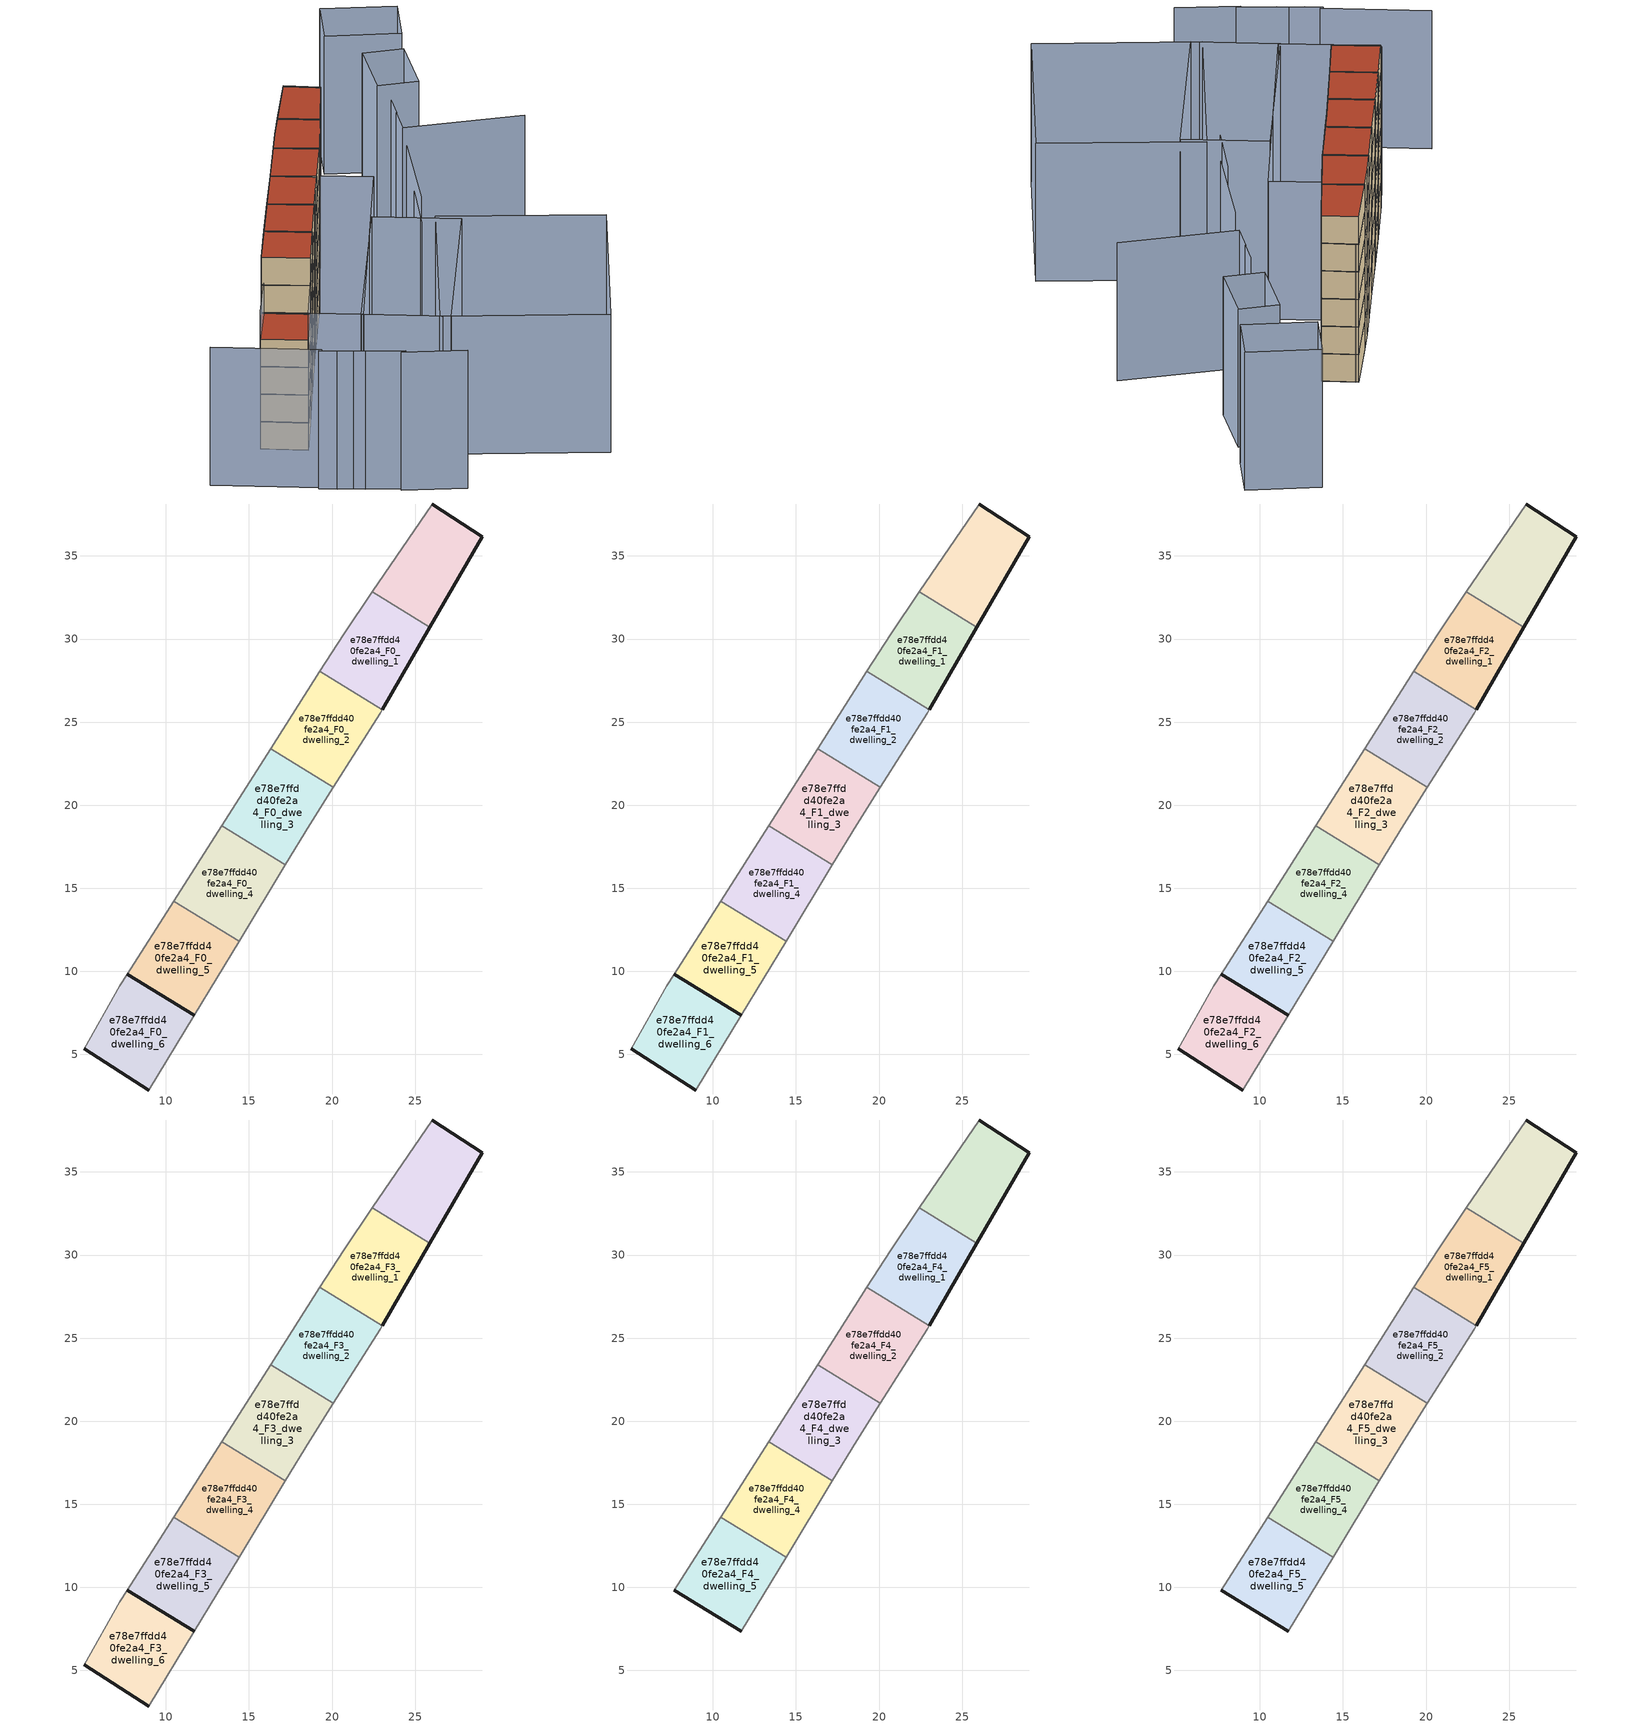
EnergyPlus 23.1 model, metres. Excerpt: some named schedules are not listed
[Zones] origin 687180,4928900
e78e7ffdd40fe2a4_F0_dwelling_0
 floor ground (EU_floor_Construction): 25.89,30.7 29.05,36.16 26.02,38.13 22.42,32.83 z0
 wall outside (EU_wall_Construction): 26.02,38.13 29.05,36.16 25.89,30.7 z0:3
 wall adiabatic (EU_wall_Construction): 22.42,32.83 26.02,38.13 z0:3
 wall to e78e7ffdd40fe2a4_F0_dwelling_1 (EU_wall_Construction): 25.89,30.7 22.42,32.83 z0:3
e78e7ffdd40fe2a4_F0_dwelling_1
 floor ground (EU_floor_Construction): 23.02,25.74 25.89,30.7 22.42,32.83 20.69,30.3 19.26,28.05 z0
 wall outside (EU_wall_Construction): 25.89,30.7 23.02,25.74 z0:3
 wall adiabatic (EU_wall_Construction): 19.26,28.05 20.69,30.3 22.42,32.83 z0:3
 wall to e78e7ffdd40fe2a4_F0_dwelling_2 (EU_wall_Construction): 23.02,25.74 19.26,28.05 z0:3
e78e7ffdd40fe2a4_F0_dwelling_2
 floor ground (EU_floor_Construction): 20.07,21.07 22.9,25.54 23.02,25.74 19.26,28.05 16.3,23.39 z0
 wall adiabatic (EU_wall_Construction): 16.3,23.39 19.26,28.05 / 23.02,25.74 22.9,25.54 20.07,21.07 z0:3
 wall to e78e7ffdd40fe2a4_F0_dwelling_3 (EU_wall_Construction): 20.07,21.07 16.3,23.39 z0:3
e78e7ffdd40fe2a4_F0_dwelling_3
 floor ground (EU_floor_Construction): 18.65,18.83 20.07,21.07 16.3,23.39 13.35,18.76 17.19,16.4 z0
 wall adiabatic (EU_wall_Construction): 13.35,18.76 16.3,23.39 / 20.07,21.07 18.65,18.83 17.19,16.4 z0:3
 wall to e78e7ffdd40fe2a4_F0_dwelling_4 (EU_wall_Construction): 17.19,16.4 13.35,18.76 z0:3
e78e7ffdd40fe2a4_F0_dwelling_4
 floor ground (EU_floor_Construction): 14.41,11.82 17.19,16.4 13.35,18.76 10.47,14.23 z0
 wall adiabatic (EU_wall_Construction): 17.19,16.4 14.41,11.82 / 10.47,14.23 13.35,18.76 z0:3
 wall to e78e7ffdd40fe2a4_F0_dwelling_5 (EU_wall_Construction): 14.4,11.82 10.47,14.23 z0:3
e78e7ffdd40fe2a4_F0_dwelling_5
 floor ground (EU_floor_Construction): 11.69,7.34 14.41,11.82 10.47,14.23 7.67,9.82 z0
 wall outside (EU_wall_Construction): 11.69,7.34 7.67,9.82 z0:3
 wall adiabatic (EU_wall_Construction): 14.41,11.82 11.69,7.34 / 7.67,9.82 10.47,14.23 z0:3
e78e7ffdd40fe2a4_F0_dwelling_6
 floor ground (EU_floor_Construction): 8.97,2.86 11.69,7.34 7.67,9.82 7.23,9.14 5.07,5.34 z0
 wall outside (EU_wall_Construction): 8.97,2.86 5.07,5.34 / 7.67,9.82 11.69,7.34 z0:3
 wall adiabatic (EU_wall_Construction): 11.69,7.34 8.97,2.86 / 5.07,5.34 7.23,9.14 7.67,9.82 z0:3
e78e7ffdd40fe2a4_F1_dwelling_0
 floor to e78e7ffdd40fe2a4_F0_dwelling_0 (EU_floor_Construction): 25.89,30.7 29.05,36.16 26.02,38.13 22.42,32.83 z3
 wall outside (EU_wall_Construction): 26.02,38.13 29.05,36.16 25.89,30.7 z3:6
 wall adiabatic (EU_wall_Construction): 22.42,32.83 26.02,38.13 z3:6
 wall to e78e7ffdd40fe2a4_F1_dwelling_1 (EU_wall_Construction): 25.89,30.7 22.42,32.83 z3:6
e78e7ffdd40fe2a4_F1_dwelling_1
 floor to e78e7ffdd40fe2a4_F0_dwelling_1 (EU_floor_Construction): 23.02,25.74 25.89,30.7 22.42,32.83 20.69,30.3 19.26,28.05 z3
 wall outside (EU_wall_Construction): 25.89,30.7 23.02,25.74 z3:6
 wall adiabatic (EU_wall_Construction): 19.26,28.05 20.69,30.3 22.42,32.83 z3:6
 wall to e78e7ffdd40fe2a4_F1_dwelling_2 (EU_wall_Construction): 23.02,25.74 19.26,28.05 z3:6
e78e7ffdd40fe2a4_F1_dwelling_2
 floor to e78e7ffdd40fe2a4_F0_dwelling_2 (EU_floor_Construction): 20.07,21.07 22.9,25.54 23.02,25.74 19.26,28.05 16.3,23.39 z3
 wall adiabatic (EU_wall_Construction): 16.3,23.39 19.26,28.05 / 23.02,25.74 22.9,25.54 20.07,21.07 z3:6
 wall to e78e7ffdd40fe2a4_F1_dwelling_3 (EU_wall_Construction): 20.07,21.07 16.3,23.39 z3:6
e78e7ffdd40fe2a4_F1_dwelling_3
 floor to e78e7ffdd40fe2a4_F0_dwelling_3 (EU_floor_Construction): 18.65,18.83 20.07,21.07 16.3,23.39 13.35,18.76 17.19,16.4 z3
 wall adiabatic (EU_wall_Construction): 13.35,18.76 16.3,23.39 / 20.07,21.07 18.65,18.83 17.19,16.4 z3:6
 wall to e78e7ffdd40fe2a4_F1_dwelling_4 (EU_wall_Construction): 17.19,16.4 13.35,18.76 z3:6
e78e7ffdd40fe2a4_F1_dwelling_4
 floor to e78e7ffdd40fe2a4_F0_dwelling_4 (EU_floor_Construction): 14.4,11.82 17.19,16.4 13.35,18.76 10.47,14.23 z3
 wall adiabatic (EU_wall_Construction): 17.19,16.4 14.41,11.82 / 10.47,14.23 13.35,18.76 z3:6
 wall to e78e7ffdd40fe2a4_F1_dwelling_5 (EU_wall_Construction): 14.4,11.82 10.47,14.23 z3:6
e78e7ffdd40fe2a4_F1_dwelling_5
 floor to e78e7ffdd40fe2a4_F0_dwelling_5 (EU_floor_Construction): 11.69,7.34 14.4,11.82 10.47,14.23 7.67,9.82 z3
 wall outside (EU_wall_Construction): 11.69,7.34 7.67,9.82 z3:6
 wall adiabatic (EU_wall_Construction): 14.41,11.82 11.69,7.34 / 7.67,9.82 10.47,14.23 z3:6
e78e7ffdd40fe2a4_F1_dwelling_6
 floor to e78e7ffdd40fe2a4_F0_dwelling_6 (EU_floor_Construction): 8.97,2.86 11.69,7.34 7.67,9.82 7.23,9.14 5.07,5.34 z3
 wall outside (EU_wall_Construction): 8.97,2.86 5.07,5.34 / 7.67,9.82 11.69,7.34 z3:6
 wall adiabatic (EU_wall_Construction): 11.69,7.34 8.97,2.86 / 5.07,5.34 7.23,9.14 7.67,9.82 z3:6
e78e7ffdd40fe2a4_F2_dwelling_0
 floor to e78e7ffdd40fe2a4_F1_dwelling_0 (EU_floor_Construction): 25.89,30.7 29.05,36.16 26.02,38.13 22.42,32.83 z6
 wall outside (EU_wall_Construction): 26.02,38.13 29.05,36.16 25.89,30.7 z6:9
 wall adiabatic (EU_wall_Construction): 22.42,32.83 26.02,38.13 z6:9
 wall to e78e7ffdd40fe2a4_F2_dwelling_1 (EU_wall_Construction): 25.89,30.7 22.42,32.83 z6:9
e78e7ffdd40fe2a4_F2_dwelling_1
 floor to e78e7ffdd40fe2a4_F1_dwelling_1 (EU_floor_Construction): 23.02,25.74 25.89,30.7 22.42,32.83 20.69,30.3 19.26,28.05 z6
 wall outside (EU_wall_Construction): 25.89,30.7 23.02,25.74 z6:9
 wall adiabatic (EU_wall_Construction): 19.26,28.05 20.69,30.3 22.42,32.83 z6:9
 wall to e78e7ffdd40fe2a4_F2_dwelling_2 (EU_wall_Construction): 23.02,25.74 19.26,28.05 z6:9
e78e7ffdd40fe2a4_F2_dwelling_2
 floor to e78e7ffdd40fe2a4_F1_dwelling_2 (EU_floor_Construction): 20.07,21.07 22.9,25.54 23.02,25.74 19.26,28.05 16.3,23.39 z6
 wall adiabatic (EU_wall_Construction): 16.3,23.39 19.26,28.05 / 23.02,25.74 22.9,25.54 20.07,21.07 z6:9
 wall to e78e7ffdd40fe2a4_F2_dwelling_3 (EU_wall_Construction): 20.07,21.07 16.3,23.39 z6:9
e78e7ffdd40fe2a4_F2_dwelling_3
 floor to e78e7ffdd40fe2a4_F1_dwelling_3 (EU_floor_Construction): 18.65,18.83 20.07,21.07 16.3,23.39 13.35,18.76 17.19,16.4 z6
 wall adiabatic (EU_wall_Construction): 13.35,18.76 16.3,23.39 / 20.07,21.07 18.65,18.83 17.19,16.4 z6:9
 wall to e78e7ffdd40fe2a4_F2_dwelling_4 (EU_wall_Construction): 17.19,16.4 13.35,18.76 z6:9
e78e7ffdd40fe2a4_F2_dwelling_4
 floor to e78e7ffdd40fe2a4_F1_dwelling_4 (EU_floor_Construction): 14.4,11.82 17.19,16.4 13.35,18.76 10.47,14.23 z6
 wall adiabatic (EU_wall_Construction): 17.19,16.4 14.41,11.82 / 10.47,14.23 13.35,18.76 z6:9
 wall to e78e7ffdd40fe2a4_F2_dwelling_5 (EU_wall_Construction): 14.4,11.82 10.47,14.23 z6:9
e78e7ffdd40fe2a4_F2_dwelling_5
 floor to e78e7ffdd40fe2a4_F1_dwelling_5 (EU_floor_Construction): 11.69,7.34 14.4,11.82 10.47,14.23 7.67,9.82 z6
 wall outside (EU_wall_Construction): 11.69,7.34 7.67,9.82 z6:9
 wall adiabatic (EU_wall_Construction): 14.41,11.82 11.69,7.34 / 7.67,9.82 10.47,14.23 z6:9
e78e7ffdd40fe2a4_F2_dwelling_6
 floor to e78e7ffdd40fe2a4_F1_dwelling_6 (EU_floor_Construction): 8.97,2.86 11.69,7.34 7.67,9.82 7.23,9.14 5.07,5.34 z6
 wall outside (EU_wall_Construction): 8.97,2.86 5.07,5.34 / 7.67,9.82 11.69,7.34 z6:9
 wall adiabatic (EU_wall_Construction): 11.69,7.34 8.97,2.86 / 5.07,5.34 7.23,9.14 7.67,9.82 z6:9
e78e7ffdd40fe2a4_F3_dwelling_0
 floor to e78e7ffdd40fe2a4_F2_dwelling_0 (EU_floor_Construction): 25.89,30.7 29.05,36.16 26.02,38.13 22.42,32.83 z9
 wall outside (EU_wall_Construction): 26.02,38.13 29.05,36.16 25.89,30.7 z9:12
 wall adiabatic (EU_wall_Construction): 22.42,32.83 26.02,38.13 z9:12
 wall to e78e7ffdd40fe2a4_F3_dwelling_1 (EU_wall_Construction): 25.89,30.7 22.42,32.83 z9:12
e78e7ffdd40fe2a4_F3_dwelling_1
 floor to e78e7ffdd40fe2a4_F2_dwelling_1 (EU_floor_Construction): 23.02,25.74 25.89,30.7 22.42,32.83 20.69,30.3 19.26,28.05 z9
 wall outside (EU_wall_Construction): 25.89,30.7 23.02,25.74 z9:12
 wall adiabatic (EU_wall_Construction): 19.26,28.05 20.69,30.3 22.42,32.83 z9:12
 wall to e78e7ffdd40fe2a4_F3_dwelling_2 (EU_wall_Construction): 23.02,25.74 19.26,28.05 z9:12
e78e7ffdd40fe2a4_F3_dwelling_2
 floor to e78e7ffdd40fe2a4_F2_dwelling_2 (EU_floor_Construction): 20.07,21.07 22.9,25.54 23.02,25.74 19.26,28.05 16.3,23.39 z9
 wall adiabatic (EU_wall_Construction): 16.3,23.39 19.26,28.05 / 23.02,25.74 22.9,25.54 20.07,21.07 z9:12
 wall to e78e7ffdd40fe2a4_F3_dwelling_3 (EU_wall_Construction): 20.07,21.07 16.3,23.39 z9:12
e78e7ffdd40fe2a4_F3_dwelling_3
 floor to e78e7ffdd40fe2a4_F2_dwelling_3 (EU_floor_Construction): 18.65,18.83 20.07,21.07 16.3,23.39 13.35,18.76 17.19,16.4 z9
 wall adiabatic (EU_wall_Construction): 13.35,18.76 16.3,23.39 / 20.07,21.07 18.65,18.83 17.19,16.4 z9:12
 wall to e78e7ffdd40fe2a4_F3_dwelling_4 (EU_wall_Construction): 17.19,16.4 13.35,18.76 z9:12
e78e7ffdd40fe2a4_F3_dwelling_4
 floor to e78e7ffdd40fe2a4_F2_dwelling_4 (EU_floor_Construction): 14.4,11.82 17.19,16.4 13.35,18.76 10.47,14.23 z9
 wall adiabatic (EU_wall_Construction): 17.19,16.4 14.41,11.82 / 10.47,14.23 13.35,18.76 z9:12
 wall to e78e7ffdd40fe2a4_F3_dwelling_5 (EU_wall_Construction): 14.4,11.82 10.47,14.23 z9:12
e78e7ffdd40fe2a4_F3_dwelling_5
 floor to e78e7ffdd40fe2a4_F2_dwelling_5 (EU_floor_Construction): 11.69,7.34 14.4,11.82 10.47,14.23 7.67,9.82 z9
 wall outside (EU_wall_Construction): 11.69,7.34 7.67,9.82 z9:12
 wall adiabatic (EU_wall_Construction): 14.41,11.82 11.69,7.34 / 7.67,9.82 10.47,14.23 z9:12
e78e7ffdd40fe2a4_F3_dwelling_6
 floor to e78e7ffdd40fe2a4_F2_dwelling_6 (EU_floor_Construction): 8.97,2.86 11.69,7.34 7.67,9.82 7.23,9.14 5.07,5.34 z9
 wall outside (EU_wall_Construction): 8.97,2.86 5.07,5.34 / 7.67,9.82 11.69,7.34 z9:12
 wall adiabatic (EU_wall_Construction): 11.69,7.34 8.97,2.86 / 5.07,5.34 7.23,9.14 7.67,9.82 z9:12
 roof outside (EU_roof_Construction): 11.69,7.34 8.97,2.86 5.07,5.34 7.23,9.14 7.67,9.82 z12
e78e7ffdd40fe2a4_F4_dwelling_0
 floor to e78e7ffdd40fe2a4_F3_dwelling_0 (EU_floor_Construction): 25.89,30.7 29.05,36.16 26.02,38.13 22.42,32.83 z12
 wall outside (EU_wall_Construction): 26.02,38.13 29.05,36.16 25.89,30.7 z12:15
 wall adiabatic (EU_wall_Construction): 22.42,32.83 26.02,38.13 z12:15
 wall to e78e7ffdd40fe2a4_F4_dwelling_1 (EU_wall_Construction): 25.89,30.7 22.42,32.83 z12:15
e78e7ffdd40fe2a4_F4_dwelling_1
 floor to e78e7ffdd40fe2a4_F3_dwelling_1 (EU_floor_Construction): 23.02,25.74 25.89,30.7 22.42,32.83 20.69,30.3 19.26,28.05 z12
 wall outside (EU_wall_Construction): 25.89,30.7 23.02,25.74 z12:15
 wall adiabatic (EU_wall_Construction): 19.26,28.05 20.69,30.3 22.42,32.83 z12:15
 wall to e78e7ffdd40fe2a4_F4_dwelling_2 (EU_wall_Construction): 23.02,25.74 19.26,28.05 z12:15
e78e7ffdd40fe2a4_F4_dwelling_2
 floor to e78e7ffdd40fe2a4_F3_dwelling_2 (EU_floor_Construction): 20.07,21.07 22.9,25.54 23.02,25.74 19.26,28.05 16.3,23.39 z12
 wall adiabatic (EU_wall_Construction): 16.3,23.39 19.26,28.05 / 23.02,25.74 22.9,25.54 20.07,21.07 z12:15
 wall to e78e7ffdd40fe2a4_F4_dwelling_3 (EU_wall_Construction): 20.07,21.07 16.3,23.39 z12:15
e78e7ffdd40fe2a4_F4_dwelling_3
 floor to e78e7ffdd40fe2a4_F3_dwelling_3 (EU_floor_Construction): 18.65,18.83 20.07,21.07 16.3,23.39 13.35,18.76 17.19,16.4 z12
 wall adiabatic (EU_wall_Construction): 13.35,18.76 16.3,23.39 / 20.07,21.07 18.65,18.83 17.19,16.4 z12:15
 wall to e78e7ffdd40fe2a4_F4_dwelling_4 (EU_wall_Construction): 17.19,16.4 13.35,18.76 z12:15
e78e7ffdd40fe2a4_F4_dwelling_4
 floor to e78e7ffdd40fe2a4_F3_dwelling_4 (EU_floor_Construction): 14.4,11.82 17.19,16.4 13.35,18.76 10.47,14.23 z12
 wall adiabatic (EU_wall_Construction): 17.19,16.4 14.41,11.82 / 10.47,14.23 13.35,18.76 z12:15
 wall to e78e7ffdd40fe2a4_F4_dwelling_5 (EU_wall_Construction): 14.4,11.82 10.47,14.23 z12:15
e78e7ffdd40fe2a4_F4_dwelling_5
 floor to e78e7ffdd40fe2a4_F3_dwelling_5 (EU_floor_Construction): 11.69,7.34 14.4,11.82 10.47,14.23 7.67,9.82 z12
 wall outside (EU_wall_Construction): 11.69,7.34 7.67,9.82 z12:15
 wall adiabatic (EU_wall_Construction): 14.41,11.82 11.69,7.34 / 7.67,9.82 10.47,14.23 z12:15
e78e7ffdd40fe2a4_F5_dwelling_0
 floor to e78e7ffdd40fe2a4_F4_dwelling_0 (EU_floor_Construction): 25.89,30.7 29.05,36.16 26.02,38.13 22.42,32.83 z15
 wall outside (EU_wall_Construction): 26.02,38.13 29.05,36.16 25.89,30.7 z15:18
 wall adiabatic (EU_wall_Construction): 22.42,32.83 26.02,38.13 z15:18
 wall to e78e7ffdd40fe2a4_F5_dwelling_1 (EU_wall_Construction): 25.89,30.7 22.42,32.83 z15:18
 roof outside (EU_roof_Construction): 29.05,36.16 25.89,30.7 22.42,32.83 26.02,38.13 z18
e78e7ffdd40fe2a4_F5_dwelling_1
 floor to e78e7ffdd40fe2a4_F4_dwelling_1 (EU_floor_Construction): 23.02,25.74 25.89,30.7 22.42,32.83 20.69,30.3 19.26,28.05 z15
 wall outside (EU_wall_Construction): 25.89,30.7 23.02,25.74 z15:18
 wall adiabatic (EU_wall_Construction): 19.26,28.05 20.69,30.3 22.42,32.83 z15:18
 wall to e78e7ffdd40fe2a4_F5_dwelling_2 (EU_wall_Construction): 23.02,25.74 19.26,28.05 z15:18
 roof outside (EU_roof_Construction): 25.89,30.7 23.02,25.74 19.26,28.05 20.69,30.3 22.42,32.83 z18
e78e7ffdd40fe2a4_F5_dwelling_2
 floor to e78e7ffdd40fe2a4_F4_dwelling_2 (EU_floor_Construction): 20.07,21.07 22.9,25.54 23.02,25.74 19.26,28.05 16.3,23.39 z15
 wall adiabatic (EU_wall_Construction): 16.3,23.39 19.26,28.05 / 23.02,25.74 22.9,25.54 20.07,21.07 z15:18
 wall to e78e7ffdd40fe2a4_F5_dwelling_3 (EU_wall_Construction): 20.07,21.07 16.3,23.39 z15:18
 roof outside (EU_roof_Construction): 23.02,25.74 22.9,25.54 20.07,21.07 16.3,23.39 19.26,28.05 z18
e78e7ffdd40fe2a4_F5_dwelling_3
 floor to e78e7ffdd40fe2a4_F4_dwelling_3 (EU_floor_Construction): 18.65,18.83 20.07,21.07 16.3,23.39 13.35,18.76 17.19,16.4 z15
 wall adiabatic (EU_wall_Construction): 13.35,18.76 16.3,23.39 / 20.07,21.07 18.65,18.83 17.19,16.4 z15:18
 wall to e78e7ffdd40fe2a4_F5_dwelling_4 (EU_wall_Construction): 17.19,16.4 13.35,18.76 z15:18
 roof outside (EU_roof_Construction): 20.07,21.07 18.65,18.83 17.19,16.4 13.35,18.76 16.3,23.39 z18
e78e7ffdd40fe2a4_F5_dwelling_4
 floor to e78e7ffdd40fe2a4_F4_dwelling_4 (EU_floor_Construction): 14.4,11.82 17.19,16.4 13.35,18.76 10.47,14.23 z15
 wall adiabatic (EU_wall_Construction): 17.19,16.4 14.41,11.82 / 10.47,14.23 13.35,18.76 z15:18
 wall to e78e7ffdd40fe2a4_F5_dwelling_5 (EU_wall_Construction): 14.4,11.82 10.47,14.23 z15:18
 roof outside (EU_roof_Construction): 17.19,16.4 14.41,11.82 10.47,14.23 13.35,18.76 z18
e78e7ffdd40fe2a4_F5_dwelling_5
 floor to e78e7ffdd40fe2a4_F4_dwelling_5 (EU_floor_Construction): 11.69,7.34 14.4,11.82 10.47,14.23 7.67,9.82 z15
 wall outside (EU_wall_Construction): 11.69,7.34 7.67,9.82 z15:18
 wall adiabatic (EU_wall_Construction): 14.41,11.82 11.69,7.34 / 7.67,9.82 10.47,14.23 z15:18
 roof outside (EU_roof_Construction): 14.41,11.82 11.69,7.34 7.67,9.82 10.47,14.23 z18
shading: 7.61,-5.1 13.35,-8.17 / 12.84,-8.2 18.5,-11.02 / 6.12,-4.08 9.89,-6.4 / -2.53,1.53 6.47,-4.11 / 26.96,12.96 29.4,18.68 / 29.49,17.46 33.17,26.85 / 45.87,26.56 34.57,30.13 / 34.57,30.13 35.46,32.94 / 26.3,37.95 5.07,5.34 / 35.48,32.94 36.26,35.37 / 33.8,-11.54 19.47,-3.87 / 19.47,-3.87 28.73,13.43 / 28.73,13.43 43.06,5.76 / 43.06,5.76 33.8,-11.54 / 13.18,0.13 23.42,16.33 / 23.42,16.33 30.65,11.76 / 30.65,11.76 20.41,-4.44 / 20.41,-4.44 13.18,0.13 / 27.47,23.09 13.37,0.05 / 13.37,0.05 8.85,2.82 / 8.85,2.82 22.95,25.85 / 22.95,25.85 27.47,23.09 / 42.26,43.57 40.35,37.28 / 40.35,37.28 36.51,38.44 / 36.51,38.44 38.42,44.73 / 38.42,44.73 42.26,43.57 / 39.15,54.32 45.86,51.18 / 45.86,51.18 43.58,46.31 / 43.58,46.31 36.88,49.45 / 36.88,49.45 39.15,54.32 z0:15
[Building]
EU S2 Campaign: North Axis=0; Terrain=City; Solar Distribution=FullExterior
[Site:Location]
Bologna: Latitude=44.5; Longitude=11.25; Time Zone=1; Elevation=37
[SizingPeriod:WeatherFileDays]
AnnualSizingPeriod: Begin Month=1; Begin Day of Month=1; End Month=12; End Day of Month=31; Day of Week for Start Day=Monday; Use Weather File Daylight Saving Period=No; Use Weather File Rain and Snow Indicators=No
[MATERIAL]
EU_InternalMass_Material: Roughness=MediumRough; Thickness=0.1; Conductivity=1; Density=1800; Specific Heat=900; Thermal Absorptance=0.9; Solar Absorptance=0.7; Visible Absorptance=0.7
[MATERIAL:NOMASS] Roughness=MediumRough; Thermal Absorptance=0.9; Solar Absorptance=0.7; Visible Absorptance=0.7
Name | Thermal Resistance
EU_wall_NoMass | 0.890213
EU_roof_NoMass | 0.636128
EU_floor_NoMass | 0.79516
[CONSTRUCTION]
EU_wall_Construction: EU_wall_NoMass
EU_roof_Construction: EU_roof_NoMass
EU_floor_Construction: EU_floor_NoMass
EU_InternalMass_Construction: EU_InternalMass_Material
[ZONE] Type=1; Multiplier=1; Ceiling Height=autocalculate; Floor Area=autocalculate; Part of Total Floor Area=Yes
Name | Volume
e78e7ffdd40fe2a4_F0_dwelling_0 | 73.2883
e78e7ffdd40fe2a4_F1_dwelling_0; e78e7ffdd40fe2a4_F2_dwelling_0; e78e7ffdd40fe2a4_F3_dwelling_0; e78e7ffdd40fe2a4_F4_dwelling_0; e78e7ffdd40fe2a4_F5_dwelling_0; e78e7ffdd40fe2a4_F1_dwelling_6; e78e7ffdd40fe2a4_F2_dwelling_6; e78e7ffdd40fe2a4_F3_dwelling_6 | 73.2891
e78e7ffdd40fe2a4_F0_dwelling_1; e78e7ffdd40fe2a4_F1_dwelling_1; e78e7ffdd40fe2a4_F2_dwelling_1; e78e7ffdd40fe2a4_F3_dwelling_1; e78e7ffdd40fe2a4_F4_dwelling_1; e78e7ffdd40fe2a4_F5_dwelling_1; e78e7ffdd40fe2a4_F1_dwelling_2; e78e7ffdd40fe2a4_F2_dwelling_2; e78e7ffdd40fe2a4_F3_dwelling_2; e78e7ffdd40fe2a4_F4_dwelling_2; e78e7ffdd40fe2a4_F5_dwelling_2 | 73.2788
e78e7ffdd40fe2a4_F0_dwelling_2 | 73.2795
e78e7ffdd40fe2a4_F0_dwelling_3; e78e7ffdd40fe2a4_F1_dwelling_3; e78e7ffdd40fe2a4_F2_dwelling_3; e78e7ffdd40fe2a4_F3_dwelling_3; e78e7ffdd40fe2a4_F4_dwelling_3; e78e7ffdd40fe2a4_F5_dwelling_3 | 73.2913
e78e7ffdd40fe2a4_F0_dwelling_4; e78e7ffdd40fe2a4_F0_dwelling_6 | 73.2898
e78e7ffdd40fe2a4_F1_dwelling_4; e78e7ffdd40fe2a4_F2_dwelling_4; e78e7ffdd40fe2a4_F3_dwelling_4; e78e7ffdd40fe2a4_F4_dwelling_4; e78e7ffdd40fe2a4_F5_dwelling_4 | 73.2905
e78e7ffdd40fe2a4_F0_dwelling_5; e78e7ffdd40fe2a4_F1_dwelling_5; e78e7ffdd40fe2a4_F2_dwelling_5; e78e7ffdd40fe2a4_F3_dwelling_5; e78e7ffdd40fe2a4_F4_dwelling_5; e78e7ffdd40fe2a4_F5_dwelling_5 | 73.2751
[INTERNALMASS] Construction=EU_InternalMass_Construction
Name | Zone or ZoneList | Surface Area
e78e7ffdd40fe2a4_F0_dwelling_0_EU_InternalMass | e78e7ffdd40fe2a4_F0_dwelling_0 | 24.4295
e78e7ffdd40fe2a4_F0_dwelling_1_EU_InternalMass | e78e7ffdd40fe2a4_F0_dwelling_1 | 24.4262
e78e7ffdd40fe2a4_F0_dwelling_2_EU_InternalMass | e78e7ffdd40fe2a4_F0_dwelling_2 | 24.4263
e78e7ffdd40fe2a4_F0_dwelling_3_EU_InternalMass | e78e7ffdd40fe2a4_F0_dwelling_3 | 24.4306
e78e7ffdd40fe2a4_F0_dwelling_4_EU_InternalMass | e78e7ffdd40fe2a4_F0_dwelling_4 | 24.4302
e78e7ffdd40fe2a4_F0_dwelling_5_EU_InternalMass | e78e7ffdd40fe2a4_F0_dwelling_5 | 24.4247
e78e7ffdd40fe2a4_F0_dwelling_6_EU_InternalMass | e78e7ffdd40fe2a4_F0_dwelling_6 | 24.4302
e78e7ffdd40fe2a4_F1_dwelling_0_EU_InternalMass | e78e7ffdd40fe2a4_F1_dwelling_0 | 24.4295
e78e7ffdd40fe2a4_F1_dwelling_1_EU_InternalMass | e78e7ffdd40fe2a4_F1_dwelling_1 | 24.4262
e78e7ffdd40fe2a4_F1_dwelling_2_EU_InternalMass | e78e7ffdd40fe2a4_F1_dwelling_2 | 24.4263
e78e7ffdd40fe2a4_F1_dwelling_3_EU_InternalMass | e78e7ffdd40fe2a4_F1_dwelling_3 | 24.4306
e78e7ffdd40fe2a4_F1_dwelling_4_EU_InternalMass | e78e7ffdd40fe2a4_F1_dwelling_4 | 24.4302
e78e7ffdd40fe2a4_F1_dwelling_5_EU_InternalMass | e78e7ffdd40fe2a4_F1_dwelling_5 | 24.4247
e78e7ffdd40fe2a4_F1_dwelling_6_EU_InternalMass | e78e7ffdd40fe2a4_F1_dwelling_6 | 24.4302
e78e7ffdd40fe2a4_F2_dwelling_0_EU_InternalMass | e78e7ffdd40fe2a4_F2_dwelling_0 | 24.4295
e78e7ffdd40fe2a4_F2_dwelling_1_EU_InternalMass | e78e7ffdd40fe2a4_F2_dwelling_1 | 24.4262
e78e7ffdd40fe2a4_F2_dwelling_2_EU_InternalMass | e78e7ffdd40fe2a4_F2_dwelling_2 | 24.4263
e78e7ffdd40fe2a4_F2_dwelling_3_EU_InternalMass | e78e7ffdd40fe2a4_F2_dwelling_3 | 24.4306
e78e7ffdd40fe2a4_F2_dwelling_4_EU_InternalMass | e78e7ffdd40fe2a4_F2_dwelling_4 | 24.4302
e78e7ffdd40fe2a4_F2_dwelling_5_EU_InternalMass | e78e7ffdd40fe2a4_F2_dwelling_5 | 24.4247
e78e7ffdd40fe2a4_F2_dwelling_6_EU_InternalMass | e78e7ffdd40fe2a4_F2_dwelling_6 | 24.4302
e78e7ffdd40fe2a4_F3_dwelling_0_EU_InternalMass | e78e7ffdd40fe2a4_F3_dwelling_0 | 24.4295
e78e7ffdd40fe2a4_F3_dwelling_1_EU_InternalMass | e78e7ffdd40fe2a4_F3_dwelling_1 | 24.4262
e78e7ffdd40fe2a4_F3_dwelling_2_EU_InternalMass | e78e7ffdd40fe2a4_F3_dwelling_2 | 24.4263
e78e7ffdd40fe2a4_F3_dwelling_3_EU_InternalMass | e78e7ffdd40fe2a4_F3_dwelling_3 | 24.4306
e78e7ffdd40fe2a4_F3_dwelling_4_EU_InternalMass | e78e7ffdd40fe2a4_F3_dwelling_4 | 24.4302
e78e7ffdd40fe2a4_F3_dwelling_5_EU_InternalMass | e78e7ffdd40fe2a4_F3_dwelling_5 | 24.4247
e78e7ffdd40fe2a4_F3_dwelling_6_EU_InternalMass | e78e7ffdd40fe2a4_F3_dwelling_6 | 24.4302
e78e7ffdd40fe2a4_F4_dwelling_0_EU_InternalMass | e78e7ffdd40fe2a4_F4_dwelling_0 | 28.5024
e78e7ffdd40fe2a4_F4_dwelling_1_EU_InternalMass | e78e7ffdd40fe2a4_F4_dwelling_1 | 28.4962
e78e7ffdd40fe2a4_F4_dwelling_2_EU_InternalMass | e78e7ffdd40fe2a4_F4_dwelling_2 | 28.5007
e78e7ffdd40fe2a4_F4_dwelling_3_EU_InternalMass | e78e7ffdd40fe2a4_F4_dwelling_3 | 28.4968
e78e7ffdd40fe2a4_F4_dwelling_4_EU_InternalMass | e78e7ffdd40fe2a4_F4_dwelling_4 | 28.5018
e78e7ffdd40fe2a4_F4_dwelling_5_EU_InternalMass | e78e7ffdd40fe2a4_F4_dwelling_5 | 28.4985
e78e7ffdd40fe2a4_F5_dwelling_0_EU_InternalMass | e78e7ffdd40fe2a4_F5_dwelling_0 | 28.5024
e78e7ffdd40fe2a4_F5_dwelling_1_EU_InternalMass | e78e7ffdd40fe2a4_F5_dwelling_1 | 28.4962
e78e7ffdd40fe2a4_F5_dwelling_2_EU_InternalMass | e78e7ffdd40fe2a4_F5_dwelling_2 | 28.5007
e78e7ffdd40fe2a4_F5_dwelling_3_EU_InternalMass | e78e7ffdd40fe2a4_F5_dwelling_3 | 28.4968
e78e7ffdd40fe2a4_F5_dwelling_4_EU_InternalMass | e78e7ffdd40fe2a4_F5_dwelling_4 | 28.5018
e78e7ffdd40fe2a4_F5_dwelling_5_EU_InternalMass | e78e7ffdd40fe2a4_F5_dwelling_5 | 28.4985
[OTHEREQUIPMENT] Fuel Type=Electricity; Design Level Calculation Method=Watts/Area; Power per Zone Floor Area=1; Fraction Latent=0; Fraction Radiant=0; Fraction Lost=0; Carbon Dioxide Generation Rate=0; EndUse Subcategory=EU_Step8_InternalGains
Name | Zone or ZoneList or Space or SpaceList | Schedule
EU_Step8_InternalGain_e78e7ffdd40fe2a4_F0_dwelling_0_f000 | e78e7ffdd40fe2a4_F0_dwelling_0 | EU_Step8_GainSchedule_e78e7ffdd40fe2a4_F0_dwelling_0_f000
EU_Step8_InternalGain_e78e7ffdd40fe2a4_F0_dwelling_1_f000 | e78e7ffdd40fe2a4_F0_dwelling_1 | EU_Step8_GainSchedule_e78e7ffdd40fe2a4_F0_dwelling_1_f000
EU_Step8_InternalGain_e78e7ffdd40fe2a4_F0_dwelling_2_f000 | e78e7ffdd40fe2a4_F0_dwelling_2 | EU_Step8_GainSchedule_e78e7ffdd40fe2a4_F0_dwelling_2_f000
EU_Step8_InternalGain_e78e7ffdd40fe2a4_F0_dwelling_3_f000 | e78e7ffdd40fe2a4_F0_dwelling_3 | EU_Step8_GainSchedule_e78e7ffdd40fe2a4_F0_dwelling_3_f000
EU_Step8_InternalGain_e78e7ffdd40fe2a4_F0_dwelling_4_f000 | e78e7ffdd40fe2a4_F0_dwelling_4 | EU_Step8_GainSchedule_e78e7ffdd40fe2a4_F0_dwelling_4_f000
EU_Step8_InternalGain_e78e7ffdd40fe2a4_F0_dwelling_5_f000 | e78e7ffdd40fe2a4_F0_dwelling_5 | EU_Step8_GainSchedule_e78e7ffdd40fe2a4_F0_dwelling_5_f000
EU_Step8_InternalGain_e78e7ffdd40fe2a4_F0_dwelling_6_f000 | e78e7ffdd40fe2a4_F0_dwelling_6 | EU_Step8_GainSchedule_e78e7ffdd40fe2a4_F0_dwelling_6_f000
EU_Step8_InternalGain_e78e7ffdd40fe2a4_F1_dwelling_0_f000 | e78e7ffdd40fe2a4_F1_dwelling_0 | EU_Step8_GainSchedule_e78e7ffdd40fe2a4_F1_dwelling_0_f000
EU_Step8_InternalGain_e78e7ffdd40fe2a4_F1_dwelling_1_f000 | e78e7ffdd40fe2a4_F1_dwelling_1 | EU_Step8_GainSchedule_e78e7ffdd40fe2a4_F1_dwelling_1_f000
EU_Step8_InternalGain_e78e7ffdd40fe2a4_F1_dwelling_2_f000 | e78e7ffdd40fe2a4_F1_dwelling_2 | EU_Step8_GainSchedule_e78e7ffdd40fe2a4_F1_dwelling_2_f000
EU_Step8_InternalGain_e78e7ffdd40fe2a4_F1_dwelling_3_f000 | e78e7ffdd40fe2a4_F1_dwelling_3 | EU_Step8_GainSchedule_e78e7ffdd40fe2a4_F1_dwelling_3_f000
EU_Step8_InternalGain_e78e7ffdd40fe2a4_F1_dwelling_4_f000 | e78e7ffdd40fe2a4_F1_dwelling_4 | EU_Step8_GainSchedule_e78e7ffdd40fe2a4_F1_dwelling_4_f000
EU_Step8_InternalGain_e78e7ffdd40fe2a4_F1_dwelling_5_f000 | e78e7ffdd40fe2a4_F1_dwelling_5 | EU_Step8_GainSchedule_e78e7ffdd40fe2a4_F1_dwelling_5_f000
EU_Step8_InternalGain_e78e7ffdd40fe2a4_F1_dwelling_6_f000 | e78e7ffdd40fe2a4_F1_dwelling_6 | EU_Step8_GainSchedule_e78e7ffdd40fe2a4_F1_dwelling_6_f000
EU_Step8_InternalGain_e78e7ffdd40fe2a4_F2_dwelling_0_f000 | e78e7ffdd40fe2a4_F2_dwelling_0 | EU_Step8_GainSchedule_e78e7ffdd40fe2a4_F2_dwelling_0_f000
EU_Step8_InternalGain_e78e7ffdd40fe2a4_F2_dwelling_1_f000 | e78e7ffdd40fe2a4_F2_dwelling_1 | EU_Step8_GainSchedule_e78e7ffdd40fe2a4_F2_dwelling_1_f000
EU_Step8_InternalGain_e78e7ffdd40fe2a4_F2_dwelling_2_f000 | e78e7ffdd40fe2a4_F2_dwelling_2 | EU_Step8_GainSchedule_e78e7ffdd40fe2a4_F2_dwelling_2_f000
EU_Step8_InternalGain_e78e7ffdd40fe2a4_F2_dwelling_3_f000 | e78e7ffdd40fe2a4_F2_dwelling_3 | EU_Step8_GainSchedule_e78e7ffdd40fe2a4_F2_dwelling_3_f000
EU_Step8_InternalGain_e78e7ffdd40fe2a4_F2_dwelling_4_f000 | e78e7ffdd40fe2a4_F2_dwelling_4 | EU_Step8_GainSchedule_e78e7ffdd40fe2a4_F2_dwelling_4_f000
EU_Step8_InternalGain_e78e7ffdd40fe2a4_F2_dwelling_5_f000 | e78e7ffdd40fe2a4_F2_dwelling_5 | EU_Step8_GainSchedule_e78e7ffdd40fe2a4_F2_dwelling_5_f000
EU_Step8_InternalGain_e78e7ffdd40fe2a4_F2_dwelling_6_f000 | e78e7ffdd40fe2a4_F2_dwelling_6 | EU_Step8_GainSchedule_e78e7ffdd40fe2a4_F2_dwelling_6_f000
EU_Step8_InternalGain_e78e7ffdd40fe2a4_F3_dwelling_0_f000 | e78e7ffdd40fe2a4_F3_dwelling_0 | EU_Step8_GainSchedule_e78e7ffdd40fe2a4_F3_dwelling_0_f000
EU_Step8_InternalGain_e78e7ffdd40fe2a4_F3_dwelling_1_f000 | e78e7ffdd40fe2a4_F3_dwelling_1 | EU_Step8_GainSchedule_e78e7ffdd40fe2a4_F3_dwelling_1_f000
EU_Step8_InternalGain_e78e7ffdd40fe2a4_F3_dwelling_2_f000 | e78e7ffdd40fe2a4_F3_dwelling_2 | EU_Step8_GainSchedule_e78e7ffdd40fe2a4_F3_dwelling_2_f000
EU_Step8_InternalGain_e78e7ffdd40fe2a4_F3_dwelling_3_f000 | e78e7ffdd40fe2a4_F3_dwelling_3 | EU_Step8_GainSchedule_e78e7ffdd40fe2a4_F3_dwelling_3_f000
EU_Step8_InternalGain_e78e7ffdd40fe2a4_F3_dwelling_4_f000 | e78e7ffdd40fe2a4_F3_dwelling_4 | EU_Step8_GainSchedule_e78e7ffdd40fe2a4_F3_dwelling_4_f000
EU_Step8_InternalGain_e78e7ffdd40fe2a4_F3_dwelling_5_f000 | e78e7ffdd40fe2a4_F3_dwelling_5 | EU_Step8_GainSchedule_e78e7ffdd40fe2a4_F3_dwelling_5_f000
EU_Step8_InternalGain_e78e7ffdd40fe2a4_F3_dwelling_6_f000 | e78e7ffdd40fe2a4_F3_dwelling_6 | EU_Step8_GainSchedule_e78e7ffdd40fe2a4_F3_dwelling_6_f000
EU_Step8_InternalGain_e78e7ffdd40fe2a4_F4_dwelling_0_f000 | e78e7ffdd40fe2a4_F4_dwelling_0 | EU_Step8_GainSchedule_e78e7ffdd40fe2a4_F4_dwelling_0_f000
EU_Step8_InternalGain_e78e7ffdd40fe2a4_F4_dwelling_1_f000 | e78e7ffdd40fe2a4_F4_dwelling_1 | EU_Step8_GainSchedule_e78e7ffdd40fe2a4_F4_dwelling_1_f000
EU_Step8_InternalGain_e78e7ffdd40fe2a4_F4_dwelling_2_f000 | e78e7ffdd40fe2a4_F4_dwelling_2 | EU_Step8_GainSchedule_e78e7ffdd40fe2a4_F4_dwelling_2_f000
EU_Step8_InternalGain_e78e7ffdd40fe2a4_F4_dwelling_3_f000 | e78e7ffdd40fe2a4_F4_dwelling_3 | EU_Step8_GainSchedule_e78e7ffdd40fe2a4_F4_dwelling_3_f000
EU_Step8_InternalGain_e78e7ffdd40fe2a4_F4_dwelling_4_f000 | e78e7ffdd40fe2a4_F4_dwelling_4 | EU_Step8_GainSchedule_e78e7ffdd40fe2a4_F4_dwelling_4_f000
EU_Step8_InternalGain_e78e7ffdd40fe2a4_F4_dwelling_5_f000 | e78e7ffdd40fe2a4_F4_dwelling_5 | EU_Step8_GainSchedule_e78e7ffdd40fe2a4_F4_dwelling_5_f000
EU_Step8_InternalGain_e78e7ffdd40fe2a4_F5_dwelling_0_f000 | e78e7ffdd40fe2a4_F5_dwelling_0 | EU_Step8_GainSchedule_e78e7ffdd40fe2a4_F5_dwelling_0_f000
EU_Step8_InternalGain_e78e7ffdd40fe2a4_F5_dwelling_1_f000 | e78e7ffdd40fe2a4_F5_dwelling_1 | EU_Step8_GainSchedule_e78e7ffdd40fe2a4_F5_dwelling_1_f000
EU_Step8_InternalGain_e78e7ffdd40fe2a4_F5_dwelling_2_f000 | e78e7ffdd40fe2a4_F5_dwelling_2 | EU_Step8_GainSchedule_e78e7ffdd40fe2a4_F5_dwelling_2_f000
EU_Step8_InternalGain_e78e7ffdd40fe2a4_F5_dwelling_3_f000 | e78e7ffdd40fe2a4_F5_dwelling_3 | EU_Step8_GainSchedule_e78e7ffdd40fe2a4_F5_dwelling_3_f000
EU_Step8_InternalGain_e78e7ffdd40fe2a4_F5_dwelling_4_f000 | e78e7ffdd40fe2a4_F5_dwelling_4 | EU_Step8_GainSchedule_e78e7ffdd40fe2a4_F5_dwelling_4_f000
EU_Step8_InternalGain_e78e7ffdd40fe2a4_F5_dwelling_5_f000 | e78e7ffdd40fe2a4_F5_dwelling_5 | EU_Step8_GainSchedule_e78e7ffdd40fe2a4_F5_dwelling_5_f000
[ZONEVENTILATION:DESIGNFLOWRATE] Schedule=EU_AlwaysOn; Design Flow Rate Calculation Method=AirChanges/Hour; Air Changes per Hour=0.718634; Ventilation Type=Natural; Fan Pressure Rise=0; Fan Total Efficiency=1; Constant Term Coefficient=1; Temperature Term Coefficient=0; Velocity Term Coefficient=0; Velocity Squared Term Coefficient=0; Minimum Indoor Temperature=-100; Maximum Indoor Temperature=100; Delta Temperature=-100; Minimum Outdoor Temperature=-100; Maximum Outdoor Temperature=100; Maximum Wind Speed=40
Name | Zone or ZoneList or Space or SpaceList
EU_ConstantAir_e78e7ffdd40fe2a4_F0_dwelling_0 | e78e7ffdd40fe2a4_F0_dwelling_0
EU_ConstantAir_e78e7ffdd40fe2a4_F0_dwelling_1 | e78e7ffdd40fe2a4_F0_dwelling_1
EU_ConstantAir_e78e7ffdd40fe2a4_F0_dwelling_2 | e78e7ffdd40fe2a4_F0_dwelling_2
EU_ConstantAir_e78e7ffdd40fe2a4_F0_dwelling_3 | e78e7ffdd40fe2a4_F0_dwelling_3
EU_ConstantAir_e78e7ffdd40fe2a4_F0_dwelling_4 | e78e7ffdd40fe2a4_F0_dwelling_4
EU_ConstantAir_e78e7ffdd40fe2a4_F0_dwelling_5 | e78e7ffdd40fe2a4_F0_dwelling_5
EU_ConstantAir_e78e7ffdd40fe2a4_F0_dwelling_6 | e78e7ffdd40fe2a4_F0_dwelling_6
EU_ConstantAir_e78e7ffdd40fe2a4_F1_dwelling_0 | e78e7ffdd40fe2a4_F1_dwelling_0
EU_ConstantAir_e78e7ffdd40fe2a4_F1_dwelling_1 | e78e7ffdd40fe2a4_F1_dwelling_1
EU_ConstantAir_e78e7ffdd40fe2a4_F1_dwelling_2 | e78e7ffdd40fe2a4_F1_dwelling_2
EU_ConstantAir_e78e7ffdd40fe2a4_F1_dwelling_3 | e78e7ffdd40fe2a4_F1_dwelling_3
EU_ConstantAir_e78e7ffdd40fe2a4_F1_dwelling_4 | e78e7ffdd40fe2a4_F1_dwelling_4
EU_ConstantAir_e78e7ffdd40fe2a4_F1_dwelling_5 | e78e7ffdd40fe2a4_F1_dwelling_5
EU_ConstantAir_e78e7ffdd40fe2a4_F1_dwelling_6 | e78e7ffdd40fe2a4_F1_dwelling_6
EU_ConstantAir_e78e7ffdd40fe2a4_F2_dwelling_0 | e78e7ffdd40fe2a4_F2_dwelling_0
EU_ConstantAir_e78e7ffdd40fe2a4_F2_dwelling_1 | e78e7ffdd40fe2a4_F2_dwelling_1
EU_ConstantAir_e78e7ffdd40fe2a4_F2_dwelling_2 | e78e7ffdd40fe2a4_F2_dwelling_2
EU_ConstantAir_e78e7ffdd40fe2a4_F2_dwelling_3 | e78e7ffdd40fe2a4_F2_dwelling_3
EU_ConstantAir_e78e7ffdd40fe2a4_F2_dwelling_4 | e78e7ffdd40fe2a4_F2_dwelling_4
EU_ConstantAir_e78e7ffdd40fe2a4_F2_dwelling_5 | e78e7ffdd40fe2a4_F2_dwelling_5
EU_ConstantAir_e78e7ffdd40fe2a4_F2_dwelling_6 | e78e7ffdd40fe2a4_F2_dwelling_6
EU_ConstantAir_e78e7ffdd40fe2a4_F3_dwelling_0 | e78e7ffdd40fe2a4_F3_dwelling_0
EU_ConstantAir_e78e7ffdd40fe2a4_F3_dwelling_1 | e78e7ffdd40fe2a4_F3_dwelling_1
EU_ConstantAir_e78e7ffdd40fe2a4_F3_dwelling_2 | e78e7ffdd40fe2a4_F3_dwelling_2
EU_ConstantAir_e78e7ffdd40fe2a4_F3_dwelling_3 | e78e7ffdd40fe2a4_F3_dwelling_3
EU_ConstantAir_e78e7ffdd40fe2a4_F3_dwelling_4 | e78e7ffdd40fe2a4_F3_dwelling_4
EU_ConstantAir_e78e7ffdd40fe2a4_F3_dwelling_5 | e78e7ffdd40fe2a4_F3_dwelling_5
EU_ConstantAir_e78e7ffdd40fe2a4_F3_dwelling_6 | e78e7ffdd40fe2a4_F3_dwelling_6
EU_ConstantAir_e78e7ffdd40fe2a4_F4_dwelling_0 | e78e7ffdd40fe2a4_F4_dwelling_0
EU_ConstantAir_e78e7ffdd40fe2a4_F4_dwelling_1 | e78e7ffdd40fe2a4_F4_dwelling_1
EU_ConstantAir_e78e7ffdd40fe2a4_F4_dwelling_2 | e78e7ffdd40fe2a4_F4_dwelling_2
EU_ConstantAir_e78e7ffdd40fe2a4_F4_dwelling_3 | e78e7ffdd40fe2a4_F4_dwelling_3
EU_ConstantAir_e78e7ffdd40fe2a4_F4_dwelling_4 | e78e7ffdd40fe2a4_F4_dwelling_4
EU_ConstantAir_e78e7ffdd40fe2a4_F4_dwelling_5 | e78e7ffdd40fe2a4_F4_dwelling_5
EU_ConstantAir_e78e7ffdd40fe2a4_F5_dwelling_0 | e78e7ffdd40fe2a4_F5_dwelling_0
EU_ConstantAir_e78e7ffdd40fe2a4_F5_dwelling_1 | e78e7ffdd40fe2a4_F5_dwelling_1
EU_ConstantAir_e78e7ffdd40fe2a4_F5_dwelling_2 | e78e7ffdd40fe2a4_F5_dwelling_2
EU_ConstantAir_e78e7ffdd40fe2a4_F5_dwelling_3 | e78e7ffdd40fe2a4_F5_dwelling_3
EU_ConstantAir_e78e7ffdd40fe2a4_F5_dwelling_4 | e78e7ffdd40fe2a4_F5_dwelling_4
EU_ConstantAir_e78e7ffdd40fe2a4_F5_dwelling_5 | e78e7ffdd40fe2a4_F5_dwelling_5
[HVACTEMPLATE:ZONE:IDEALLOADSAIRSYSTEM] System Availability Schedule=EU_AlwaysOn; Maximum Heating Supply Air Temperature=50; Minimum Cooling Supply Air Temperature=13; Maximum Heating Supply Air Humidity Ratio=0.0156; Minimum Cooling Supply Air Humidity Ratio=0.0077; Heating Limit=NoLimit; Cooling Limit=NoLimit; Heating Availability Schedule=EU_AlwaysOn; Cooling Availability Schedule=EU_CoolingOff; Dehumidification Control Type=ConstantSensibleHeatRatio; Cooling Sensible Heat Ratio=0.7; Dehumidification Setpoint=60; Humidification Control Type=None; Humidification Setpoint=30; Outdoor Air Method=None; Outdoor Air Flow Rate per Person=0.00944; Outdoor Air Flow Rate per Zone Floor Area=0; Outdoor Air Flow Rate per Zone=0; Demand Controlled Ventilation Type=None; Outdoor Air Economizer Type=NoEconomizer; Heat Recovery Type=None; Sensible Heat Recovery Effectiveness=0.7; Latent Heat Recovery Effectiveness=0.65
Name | Template Thermostat
e78e7ffdd40fe2a4_F0_dwelling_0 | EU_HeatOnly_e78e7ffdd40fe2a4_F0_dwelling_0
e78e7ffdd40fe2a4_F0_dwelling_1 | EU_HeatOnly_e78e7ffdd40fe2a4_F0_dwelling_1
e78e7ffdd40fe2a4_F0_dwelling_2 | EU_HeatOnly_e78e7ffdd40fe2a4_F0_dwelling_2
e78e7ffdd40fe2a4_F0_dwelling_3 | EU_HeatOnly_e78e7ffdd40fe2a4_F0_dwelling_3
e78e7ffdd40fe2a4_F0_dwelling_4 | EU_HeatOnly_e78e7ffdd40fe2a4_F0_dwelling_4
e78e7ffdd40fe2a4_F0_dwelling_5 | EU_HeatOnly_e78e7ffdd40fe2a4_F0_dwelling_5
e78e7ffdd40fe2a4_F0_dwelling_6 | EU_HeatOnly_e78e7ffdd40fe2a4_F0_dwelling_6
e78e7ffdd40fe2a4_F1_dwelling_0 | EU_HeatOnly_e78e7ffdd40fe2a4_F1_dwelling_0
e78e7ffdd40fe2a4_F1_dwelling_1 | EU_HeatOnly_e78e7ffdd40fe2a4_F1_dwelling_1
e78e7ffdd40fe2a4_F1_dwelling_2 | EU_HeatOnly_e78e7ffdd40fe2a4_F1_dwelling_2
e78e7ffdd40fe2a4_F1_dwelling_3 | EU_HeatOnly_e78e7ffdd40fe2a4_F1_dwelling_3
e78e7ffdd40fe2a4_F1_dwelling_4 | EU_HeatOnly_e78e7ffdd40fe2a4_F1_dwelling_4
e78e7ffdd40fe2a4_F1_dwelling_5 | EU_HeatOnly_e78e7ffdd40fe2a4_F1_dwelling_5
e78e7ffdd40fe2a4_F1_dwelling_6 | EU_HeatOnly_e78e7ffdd40fe2a4_F1_dwelling_6
e78e7ffdd40fe2a4_F2_dwelling_0 | EU_HeatOnly_e78e7ffdd40fe2a4_F2_dwelling_0
e78e7ffdd40fe2a4_F2_dwelling_1 | EU_HeatOnly_e78e7ffdd40fe2a4_F2_dwelling_1
e78e7ffdd40fe2a4_F2_dwelling_2 | EU_HeatOnly_e78e7ffdd40fe2a4_F2_dwelling_2
e78e7ffdd40fe2a4_F2_dwelling_3 | EU_HeatOnly_e78e7ffdd40fe2a4_F2_dwelling_3
e78e7ffdd40fe2a4_F2_dwelling_4 | EU_HeatOnly_e78e7ffdd40fe2a4_F2_dwelling_4
e78e7ffdd40fe2a4_F2_dwelling_5 | EU_HeatOnly_e78e7ffdd40fe2a4_F2_dwelling_5
e78e7ffdd40fe2a4_F2_dwelling_6 | EU_HeatOnly_e78e7ffdd40fe2a4_F2_dwelling_6
e78e7ffdd40fe2a4_F3_dwelling_0 | EU_HeatOnly_e78e7ffdd40fe2a4_F3_dwelling_0
e78e7ffdd40fe2a4_F3_dwelling_1 | EU_HeatOnly_e78e7ffdd40fe2a4_F3_dwelling_1
e78e7ffdd40fe2a4_F3_dwelling_2 | EU_HeatOnly_e78e7ffdd40fe2a4_F3_dwelling_2
e78e7ffdd40fe2a4_F3_dwelling_3 | EU_HeatOnly_e78e7ffdd40fe2a4_F3_dwelling_3
e78e7ffdd40fe2a4_F3_dwelling_4 | EU_HeatOnly_e78e7ffdd40fe2a4_F3_dwelling_4
e78e7ffdd40fe2a4_F3_dwelling_5 | EU_HeatOnly_e78e7ffdd40fe2a4_F3_dwelling_5
e78e7ffdd40fe2a4_F3_dwelling_6 | EU_HeatOnly_e78e7ffdd40fe2a4_F3_dwelling_6
e78e7ffdd40fe2a4_F4_dwelling_0 | EU_HeatOnly_e78e7ffdd40fe2a4_F4_dwelling_0
e78e7ffdd40fe2a4_F4_dwelling_1 | EU_HeatOnly_e78e7ffdd40fe2a4_F4_dwelling_1
e78e7ffdd40fe2a4_F4_dwelling_2 | EU_HeatOnly_e78e7ffdd40fe2a4_F4_dwelling_2
e78e7ffdd40fe2a4_F4_dwelling_3 | EU_HeatOnly_e78e7ffdd40fe2a4_F4_dwelling_3
e78e7ffdd40fe2a4_F4_dwelling_4 | EU_HeatOnly_e78e7ffdd40fe2a4_F4_dwelling_4
e78e7ffdd40fe2a4_F4_dwelling_5 | EU_HeatOnly_e78e7ffdd40fe2a4_F4_dwelling_5
e78e7ffdd40fe2a4_F5_dwelling_0 | EU_HeatOnly_e78e7ffdd40fe2a4_F5_dwelling_0
e78e7ffdd40fe2a4_F5_dwelling_1 | EU_HeatOnly_e78e7ffdd40fe2a4_F5_dwelling_1
e78e7ffdd40fe2a4_F5_dwelling_2 | EU_HeatOnly_e78e7ffdd40fe2a4_F5_dwelling_2
e78e7ffdd40fe2a4_F5_dwelling_3 | EU_HeatOnly_e78e7ffdd40fe2a4_F5_dwelling_3
e78e7ffdd40fe2a4_F5_dwelling_4 | EU_HeatOnly_e78e7ffdd40fe2a4_F5_dwelling_4
e78e7ffdd40fe2a4_F5_dwelling_5 | EU_HeatOnly_e78e7ffdd40fe2a4_F5_dwelling_5
[SIZING:ZONE] Zone Cooling Design Supply Air Temperature Input Method=SupplyAirTemperature; Zone Cooling Design Supply Air Temperature=13; Zone Heating Design Supply Air Temperature Input Method=SupplyAirTemperature; Zone Heating Design Supply Air Temperature=50; Zone Cooling Design Supply Air Humidity Ratio=0.008; Zone Heating Design Supply Air Humidity Ratio=0.008; Cooling Design Air Flow Method=DesignDay; Cooling Design Air Flow Rate=0; Cooling Minimum Air Flow per Zone Floor Area=0.000762; Cooling Minimum Air Flow=0; Cooling Minimum Air Flow Fraction=0.2; Heating Design Air Flow Method=DesignDay; Heating Design Air Flow Rate=0; Heating Maximum Air Flow per Zone Floor Area=0.002032; Heating Maximum Air Flow=0.141576; Heating Maximum Air Flow Fraction=0.3; Account for Dedicated Outdoor Air System=No; Dedicated Outdoor Air System Control Strategy=NeutralSupplyAir; Dedicated Outdoor Air Low Setpoint Temperature for Design=autosize; Dedicated Outdoor Air High Setpoint Temperature for Design=autosize; Zone Load Sizing Method=Sensible Load Only No Latent Load; Zone Latent Cooling Design Supply Air Humidity Ratio Input Method=HumidityRatioDifference; Zone Cooling Design Supply Air Humidity Ratio Difference=0.005; Zone Latent Heating Design Supply Air Humidity Ratio Input Method=HumidityRatioDifference; Zone Humidification Design Supply Air Humidity Ratio Difference=0.005
e78e7ffdd40fe2a4_F0_dwelling_0; e78e7ffdd40fe2a4_F0_dwelling_1; e78e7ffdd40fe2a4_F0_dwelling_2; e78e7ffdd40fe2a4_F0_dwelling_3; e78e7ffdd40fe2a4_F0_dwelling_4; e78e7ffdd40fe2a4_F0_dwelling_5; e78e7ffdd40fe2a4_F0_dwelling_6; e78e7ffdd40fe2a4_F1_dwelling_0; e78e7ffdd40fe2a4_F1_dwelling_1; e78e7ffdd40fe2a4_F1_dwelling_2; e78e7ffdd40fe2a4_F1_dwelling_3; e78e7ffdd40fe2a4_F1_dwelling_4; e78e7ffdd40fe2a4_F1_dwelling_5; e78e7ffdd40fe2a4_F1_dwelling_6; e78e7ffdd40fe2a4_F2_dwelling_0; e78e7ffdd40fe2a4_F2_dwelling_1; e78e7ffdd40fe2a4_F2_dwelling_2; e78e7ffdd40fe2a4_F2_dwelling_3; e78e7ffdd40fe2a4_F2_dwelling_4; e78e7ffdd40fe2a4_F2_dwelling_5; e78e7ffdd40fe2a4_F2_dwelling_6; e78e7ffdd40fe2a4_F3_dwelling_0; e78e7ffdd40fe2a4_F3_dwelling_1; e78e7ffdd40fe2a4_F3_dwelling_2; e78e7ffdd40fe2a4_F3_dwelling_3; e78e7ffdd40fe2a4_F3_dwelling_4; e78e7ffdd40fe2a4_F3_dwelling_5; e78e7ffdd40fe2a4_F3_dwelling_6; e78e7ffdd40fe2a4_F4_dwelling_0; e78e7ffdd40fe2a4_F4_dwelling_1; e78e7ffdd40fe2a4_F4_dwelling_2; e78e7ffdd40fe2a4_F4_dwelling_3; e78e7ffdd40fe2a4_F4_dwelling_4; e78e7ffdd40fe2a4_F4_dwelling_5; e78e7ffdd40fe2a4_F5_dwelling_0; e78e7ffdd40fe2a4_F5_dwelling_1; e78e7ffdd40fe2a4_F5_dwelling_2; e78e7ffdd40fe2a4_F5_dwelling_3; e78e7ffdd40fe2a4_F5_dwelling_4; e78e7ffdd40fe2a4_F5_dwelling_5
[SCHEDULE:FILE] Column Number=1; Rows to Skip at Top=0; Number of Hours of Data=8760; Column Separator=Comma; Interpolate to Timestep=No; Minutes per Item=60; Adjust Schedule for Daylight Savings=Yes
Name | File
EU_Step8_GainSchedule_e78e7ffdd40fe2a4_F0_dwelling_0_f000 | ../../schedules/e78e7ffdd40fe2a4/e78e7ffdd40fe2a4_F0_dwelling_0_f000_gain.csv
EU_Step8_GainSchedule_e78e7ffdd40fe2a4_F0_dwelling_1_f000 | ../../schedules/e78e7ffdd40fe2a4/e78e7ffdd40fe2a4_F0_dwelling_1_f000_gain.csv
EU_Step8_GainSchedule_e78e7ffdd40fe2a4_F0_dwelling_2_f000 | ../../schedules/e78e7ffdd40fe2a4/e78e7ffdd40fe2a4_F0_dwelling_2_f000_gain.csv
EU_Step8_GainSchedule_e78e7ffdd40fe2a4_F0_dwelling_3_f000 | ../../schedules/e78e7ffdd40fe2a4/e78e7ffdd40fe2a4_F0_dwelling_3_f000_gain.csv
EU_Step8_GainSchedule_e78e7ffdd40fe2a4_F0_dwelling_4_f000 | ../../schedules/e78e7ffdd40fe2a4/e78e7ffdd40fe2a4_F0_dwelling_4_f000_gain.csv
EU_Step8_GainSchedule_e78e7ffdd40fe2a4_F0_dwelling_5_f000 | ../../schedules/e78e7ffdd40fe2a4/e78e7ffdd40fe2a4_F0_dwelling_5_f000_gain.csv
EU_Step8_GainSchedule_e78e7ffdd40fe2a4_F0_dwelling_6_f000 | ../../schedules/e78e7ffdd40fe2a4/e78e7ffdd40fe2a4_F0_dwelling_6_f000_gain.csv
EU_Step8_GainSchedule_e78e7ffdd40fe2a4_F1_dwelling_0_f000 | ../../schedules/e78e7ffdd40fe2a4/e78e7ffdd40fe2a4_F1_dwelling_0_f000_gain.csv
EU_Step8_GainSchedule_e78e7ffdd40fe2a4_F1_dwelling_1_f000 | ../../schedules/e78e7ffdd40fe2a4/e78e7ffdd40fe2a4_F1_dwelling_1_f000_gain.csv
EU_Step8_GainSchedule_e78e7ffdd40fe2a4_F1_dwelling_2_f000 | ../../schedules/e78e7ffdd40fe2a4/e78e7ffdd40fe2a4_F1_dwelling_2_f000_gain.csv
EU_Step8_GainSchedule_e78e7ffdd40fe2a4_F1_dwelling_3_f000 | ../../schedules/e78e7ffdd40fe2a4/e78e7ffdd40fe2a4_F1_dwelling_3_f000_gain.csv
EU_Step8_GainSchedule_e78e7ffdd40fe2a4_F1_dwelling_4_f000 | ../../schedules/e78e7ffdd40fe2a4/e78e7ffdd40fe2a4_F1_dwelling_4_f000_gain.csv
EU_Step8_GainSchedule_e78e7ffdd40fe2a4_F1_dwelling_5_f000 | ../../schedules/e78e7ffdd40fe2a4/e78e7ffdd40fe2a4_F1_dwelling_5_f000_gain.csv
EU_Step8_GainSchedule_e78e7ffdd40fe2a4_F1_dwelling_6_f000 | ../../schedules/e78e7ffdd40fe2a4/e78e7ffdd40fe2a4_F1_dwelling_6_f000_gain.csv
